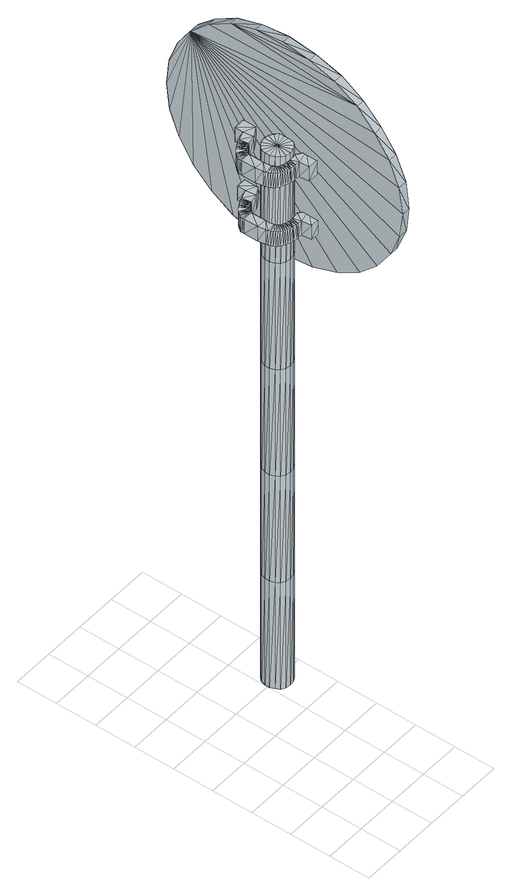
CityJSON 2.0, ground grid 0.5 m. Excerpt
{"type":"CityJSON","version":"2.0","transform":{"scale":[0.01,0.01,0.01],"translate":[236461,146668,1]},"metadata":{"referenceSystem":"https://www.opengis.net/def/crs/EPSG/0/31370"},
"CityObjects":{
"object1":{"type":"GenericCityObject","attributes":{"cluster":96,"mean_distance_to_centroid":0.136,"new_centroid_x":236461.72,"new_centroid_y":146669.41,"mean_distance_to_camera":8.02,"H1":0,"H2":0,"Z_final":110.28,"cluster2":-1,"proj_x":236459.44,"proj_y":146670.56,"id_line":33894,"bearing_l":26.9,"distance":2.55,"orientation":"right","G_obj":26.9},"geometry":[{"type":"MultiSurface","lod":"2","boundaries":[[[0,1,2]],[[2,1,3]],[[3,1,4]],[[4,1,5]],[[5,1,6]],[[1,7,6]],[[1,8,7]],[[1,9,8]],[[1,10,9]],[[1,11,10]],[[1,12,11]],[[1,13,12]],[[1,14,13]],[[15,14,1]],[[16,15,1]],[[17,16,1]],[[18,17,1]],[[0,18,1]],[[19,20,0]],[[19,0,2]],[[21,19,2]],[[21,2,3]],[[21,3,22]],[[22,3,4]],[[22,4,23]],[[23,4,5]],[[23,5,24]],[[24,5,6]],[[24,6,25]],[[25,6,7]],[[25,7,26]],[[26,7,8]],[[26,8,27]],[[8,9,27]],[[27,9,28]],[[9,10,28]],[[10,29,28]],[[10,11,29]],[[11,30,29]],[[11,12,30]],[[30,12,31]],[[31,12,13]],[[31,13,32]],[[32,13,14]],[[32,14,33]],[[33,14,15]],[[33,15,34]],[[34,15,16]],[[34,16,35]],[[35,16,17]],[[36,35,17]],[[18,36,17]],[[20,36,18]],[[20,18,0]],[[37,38,20]],[[37,20,19]],[[39,37,19]],[[21,39,19]],[[39,21,40]],[[40,21,22]],[[40,22,41]],[[41,22,23]],[[41,23,42]],[[42,23,24]],[[42,24,43]],[[43,24,25]],[[43,25,44]],[[44,25,26]],[[26,45,44]],[[26,27,45]],[[27,46,45]],[[27,28,46]],[[28,47,46]],[[28,29,47]],[[47,29,48]],[[29,30,48]],[[48,30,49]],[[49,30,31]],[[49,31,50]],[[50,31,32]],[[50,32,51]],[[51,32,33]],[[51,33,52]],[[52,33,34]],[[52,34,53]],[[53,34,35]],[[54,53,35]],[[54,35,36]],[[38,54,36]],[[38,36,20]],[[55,56,38]],[[55,38,37]],[[57,55,37]],[[57,37,39]],[[57,39,58]],[[58,39,40]],[[58,40,59]],[[59,40,41]],[[59,41,60]],[[60,41,42]],[[60,42,61]],[[61,42,43]],[[61,43,62]],[[62,43,44]],[[44,63,62]],[[44,45,63]],[[45,64,63]],[[45,46,64]],[[46,65,64]],[[46,47,65]],[[47,66,65]],[[47,48,66]],[[66,48,67]],[[67,48,49]],[[67,49,68]],[[68,49,50]],[[68,50,69]],[[69,50,51]],[[69,51,70]],[[70,51,52]],[[70,52,71]],[[71,52,53]],[[72,71,53]],[[72,53,54]],[[56,72,54]],[[56,54,38]],[[73,74,56]],[[73,56,55]],[[75,73,55]],[[75,55,57]],[[75,57,76]],[[76,57,58]],[[76,58,77]],[[77,58,59]],[[77,59,78]],[[78,59,60]],[[78,60,79]],[[79,60,61]],[[79,61,80]],[[80,61,62]],[[62,81,80]],[[62,63,81]],[[63,82,81]],[[63,64,82]],[[64,83,82]],[[64,65,83]],[[65,84,83]],[[65,66,84]],[[84,66,85]],[[85,66,67]],[[85,67,86]],[[86,67,68]],[[86,68,87]],[[87,68,69]],[[87,69,88]],[[88,69,70]],[[88,70,89]],[[89,70,71]],[[90,89,71]],[[90,71,72]],[[74,90,72]],[[74,72,56]],[[91,92,74]],[[91,74,73]],[[93,91,73]],[[93,73,75]],[[93,75,94]],[[94,75,76]],[[94,76,95]],[[95,76,77]],[[95,77,96]],[[96,77,78]],[[96,78,97]],[[97,78,79]],[[97,79,98]],[[98,79,80]],[[80,99,98]],[[80,81,99]],[[81,100,99]],[[81,82,100]],[[82,101,100]],[[82,83,101]],[[83,102,101]],[[83,84,102]],[[102,84,103]],[[103,84,85]],[[103,85,104]],[[104,85,86]],[[104,86,105]],[[105,86,87]],[[105,87,106]],[[106,87,88]],[[106,88,107]],[[107,88,89]],[[108,107,89]],[[108,89,90]],[[92,108,90]],[[92,90,74]],[[92,91,109]],[[91,93,109]],[[93,94,109]],[[94,95,109]],[[95,96,109]],[[109,96,97]],[[109,97,98]],[[109,98,99]],[[109,99,100]],[[109,100,101]],[[109,101,102]],[[109,102,103]],[[109,103,104]],[[105,109,104]],[[106,109,105]],[[107,109,106]],[[108,109,107]],[[92,109,108]],[[110,111,112]],[[113,112,114]],[[115,112,113]],[[116,112,115]],[[117,112,116]],[[118,112,117]],[[119,112,118]],[[120,112,119]],[[121,112,120]],[[122,112,121]],[[122,123,112]],[[123,110,112]],[[111,124,112]],[[124,125,112]],[[125,126,112]],[[126,127,112]],[[127,128,112]],[[128,129,112]],[[129,130,112]],[[130,131,112]],[[112,131,132]],[[131,133,132]],[[131,134,133]],[[133,134,135]],[[133,135,136]],[[135,137,136]],[[133,136,138]],[[136,139,138]],[[136,137,139]],[[137,140,139]],[[137,135,140]],[[135,141,140]],[[135,134,141]],[[134,142,141]],[[134,131,142]],[[131,143,142]],[[131,130,143]],[[143,130,144]],[[144,130,129]],[[144,129,145]],[[145,129,128]],[[145,128,146]],[[146,127,147]],[[147,127,126]],[[147,126,148]],[[148,126,125]],[[148,125,149]],[[149,125,124]],[[150,149,124]],[[150,124,111]],[[151,150,111]],[[151,111,110]],[[152,151,110]],[[152,110,123]],[[146,128,127]],[[153,123,122]],[[154,153,122]],[[154,122,121]],[[155,154,121]],[[155,121,120]],[[156,155,120]],[[156,120,119]],[[157,156,119]],[[157,119,118]],[[157,118,158]],[[158,118,117]],[[158,117,159]],[[153,152,123]],[[159,117,116]],[[159,116,160]],[[160,116,115]],[[160,115,161]],[[161,115,113]],[[161,113,162]],[[162,113,114]],[[162,114,163]],[[163,114,112]],[[163,112,164]],[[164,112,132]],[[132,165,164]],[[132,133,165]],[[133,138,165]],[[138,139,140]],[[161,162,163]],[[160,161,163]],[[159,160,163]],[[158,159,163]],[[157,158,163]],[[156,157,163]],[[155,156,163]],[[154,155,163]],[[153,154,163]],[[153,163,152]],[[152,163,151]],[[151,163,150]],[[150,163,149]],[[149,163,148]],[[148,163,147]],[[147,163,146]],[[146,163,145]],[[145,163,144]],[[144,163,143]],[[143,163,142]],[[163,164,142]],[[142,164,165]],[[142,165,141]],[[165,140,141]],[[165,138,140]],[[166,167,168]],[[168,167,169]],[[170,168,169]],[[170,169,171]],[[170,171,172]],[[172,171,173]],[[172,173,174]],[[174,173,175]],[[174,175,176]],[[176,175,177]],[[176,177,178]],[[178,177,179]],[[178,179,180]],[[180,179,181]],[[180,181,182]],[[182,181,183]],[[182,183,184]],[[184,183,185]],[[184,185,186]],[[186,185,187]],[[186,187,188]],[[188,187,189]],[[188,189,190]],[[190,189,191]],[[192,190,191]],[[192,191,193]],[[194,192,193]],[[194,193,195]],[[196,194,195]],[[196,195,197]],[[198,196,197]],[[198,197,199]],[[200,198,199]],[[200,199,201]],[[202,200,201]],[[202,201,203]],[[204,202,203]],[[204,203,205]],[[206,204,205]],[[206,205,207]],[[208,206,207]],[[208,207,209]],[[210,208,209]],[[210,209,211]],[[212,210,211]],[[212,211,213]],[[214,212,213]],[[214,213,215]],[[216,214,215]],[[216,215,217]],[[216,217,218]],[[218,217,219]],[[218,219,220]],[[220,219,221]],[[220,221,222]],[[222,221,223]],[[222,223,224]],[[224,223,225]],[[224,225,226]],[[226,225,227]],[[226,227,228]],[[228,227,229]],[[228,229,230]],[[230,229,231]],[[230,231,232]],[[232,231,233]],[[232,233,234]],[[234,233,235]],[[234,235,236]],[[236,235,237]],[[238,236,237]],[[238,237,239]],[[238,239,240]],[[240,239,241]],[[241,242,240]],[[241,243,242]],[[242,243,244]],[[244,243,245]],[[244,245,246]],[[246,245,247]],[[246,247,248]],[[248,247,249]],[[248,249,250]],[[250,249,251]],[[250,251,252]],[[252,251,253]],[[252,253,254]],[[254,253,255]],[[254,255,256]],[[256,255,257]],[[256,257,258]],[[258,257,259]],[[258,259,260]],[[260,259,261]],[[260,261,262]],[[262,261,263]],[[262,263,264]],[[264,263,265]],[[264,265,266]],[[266,265,267]],[[267,268,266]],[[267,269,268]],[[269,270,268]],[[269,271,270]],[[271,272,270]],[[271,273,272]],[[273,274,272]],[[273,275,274]],[[275,276,274]],[[275,277,276]],[[277,278,276]],[[277,279,278]],[[279,280,278]],[[279,281,280]],[[281,282,280]],[[281,283,282]],[[283,284,282]],[[283,285,284]],[[285,286,284]],[[285,287,286]],[[287,288,286]],[[287,289,288]],[[288,289,290]],[[290,289,291]],[[290,291,292]],[[292,291,293]],[[292,293,294]],[[294,293,295]],[[294,295,296]],[[296,295,297]],[[296,297,298]],[[298,297,299]],[[298,299,300]],[[300,299,301]],[[300,301,302]],[[302,301,303]],[[302,303,304]],[[304,303,305]],[[304,305,306]],[[306,305,307]],[[306,307,308]],[[308,307,309]],[[308,309,310]],[[310,309,311]],[[311,166,310]],[[311,167,166]],[[169,167,311]],[[169,311,171]],[[171,311,309]],[[173,171,309]],[[173,309,307]],[[175,173,307]],[[175,307,305]],[[177,175,305]],[[177,305,303]],[[179,177,303]],[[179,303,301]],[[181,179,301]],[[181,301,299]],[[183,181,299]],[[183,299,297]],[[183,297,295]],[[185,183,295]],[[185,295,293]],[[187,185,293]],[[187,293,291]],[[189,187,291]],[[189,291,289]],[[189,289,287]],[[189,287,285]],[[191,189,285]],[[191,285,283]],[[193,191,283]],[[195,193,283]],[[195,283,281]],[[197,195,281]],[[199,197,281]],[[201,199,281]],[[201,281,279]],[[203,201,279]],[[205,203,279]],[[205,279,277]],[[205,277,207]],[[207,277,209]],[[209,277,275]],[[209,275,211]],[[211,275,273]],[[211,273,213]],[[213,273,271]],[[213,271,215]],[[215,271,269]],[[215,269,217]],[[217,269,219]],[[219,269,267]],[[219,267,221]],[[221,267,265]],[[221,265,223]],[[223,265,263]],[[223,263,225]],[[225,263,261]],[[225,261,227]],[[227,261,259]],[[227,259,229]],[[229,259,257]],[[229,257,255]],[[229,255,231]],[[231,255,253]],[[231,253,233]],[[233,253,251]],[[233,251,235]],[[251,249,235]],[[235,249,247]],[[235,247,237]],[[247,245,237]],[[237,245,243]],[[237,243,239]],[[239,243,241]],[[238,240,242]],[[168,310,166]],[[170,310,168]],[[170,308,310]],[[172,308,170]],[[172,306,308]],[[174,306,172]],[[174,304,306]],[[176,304,174]],[[176,302,304]],[[178,302,176]],[[178,300,302]],[[180,300,178]],[[180,298,300]],[[182,298,180]],[[182,296,298]],[[182,294,296]],[[184,294,182]],[[184,292,294]],[[186,292,184]],[[186,290,292]],[[188,290,186]],[[188,288,290]],[[188,286,288]],[[188,284,286]],[[190,284,188]],[[190,282,284]],[[192,282,190]],[[194,282,192]],[[194,280,282]],[[196,280,194]],[[198,280,196]],[[200,280,198]],[[200,278,280]],[[202,278,200]],[[204,278,202]],[[204,276,278]],[[204,206,276]],[[206,208,276]],[[208,274,276]],[[208,210,274]],[[210,272,274]],[[210,212,272]],[[212,270,272]],[[212,214,270]],[[214,268,270]],[[214,216,268]],[[216,218,268]],[[218,266,268]],[[218,220,266]],[[220,264,266]],[[220,222,264]],[[222,262,264]],[[222,224,262]],[[224,260,262]],[[224,226,260]],[[226,258,260]],[[226,228,258]],[[228,256,258]],[[228,254,256]],[[228,230,254]],[[230,252,254]],[[230,232,252]],[[232,250,252]],[[232,234,250]],[[250,234,248]],[[234,246,248]],[[234,236,246]],[[246,236,244]],[[236,242,244]],[[236,238,242]],[[312,313,314]],[[314,313,315]],[[316,314,315]],[[316,315,317]],[[316,317,318]],[[318,317,319]],[[318,319,320]],[[320,319,321]],[[320,321,322]],[[322,321,323]],[[322,323,324]],[[324,323,325]],[[324,325,326]],[[326,325,327]],[[326,327,328]],[[328,327,329]],[[328,329,330]],[[330,329,331]],[[330,331,332]],[[332,331,333]],[[332,333,334]],[[334,333,335]],[[334,335,336]],[[336,335,337]],[[338,336,337]],[[338,337,339]],[[340,338,339]],[[340,339,341]],[[342,340,341]],[[342,341,343]],[[344,342,343]],[[344,343,345]],[[346,344,345]],[[346,345,347]],[[348,346,347]],[[348,347,349]],[[350,348,349]],[[350,349,351]],[[352,350,351]],[[352,351,353]],[[354,352,353]],[[354,353,355]],[[356,354,355]],[[356,355,357]],[[358,356,357]],[[358,357,359]],[[360,358,359]],[[360,359,361]],[[362,360,361]],[[362,361,363]],[[362,363,364]],[[364,363,365]],[[364,365,366]],[[366,365,367]],[[366,367,368]],[[368,367,369]],[[368,369,370]],[[370,369,371]],[[370,371,372]],[[372,371,373]],[[372,373,374]],[[374,373,375]],[[374,375,376]],[[376,375,377]],[[376,377,378]],[[378,377,379]],[[378,379,380]],[[380,379,381]],[[380,381,382]],[[382,381,383]],[[384,382,383]],[[384,383,385]],[[384,385,386]],[[386,385,387]],[[387,388,386]],[[387,389,388]],[[388,389,390]],[[390,389,391]],[[390,391,392]],[[392,391,393]],[[392,393,394]],[[394,393,395]],[[394,395,396]],[[396,395,397]],[[396,397,398]],[[398,397,399]],[[398,399,400]],[[400,399,401]],[[400,401,402]],[[402,401,403]],[[402,403,404]],[[404,403,405]],[[404,405,406]],[[406,405,407]],[[406,407,408]],[[408,407,409]],[[408,409,410]],[[410,409,411]],[[410,411,412]],[[412,411,413]],[[413,414,412]],[[413,415,414]],[[415,416,414]],[[415,417,416]],[[417,418,416]],[[417,419,418]],[[419,420,418]],[[419,421,420]],[[421,422,420]],[[421,423,422]],[[423,424,422]],[[423,425,424]],[[425,426,424]],[[425,427,426]],[[427,428,426]],[[427,429,428]],[[429,430,428]],[[429,431,430]],[[431,432,430]],[[431,433,432]],[[433,434,432]],[[433,435,434]],[[434,435,436]],[[436,435,437]],[[436,437,438]],[[438,437,439]],[[438,439,440]],[[440,439,441]],[[440,441,442]],[[442,441,443]],[[442,443,444]],[[444,443,445]],[[444,445,446]],[[446,445,447]],[[446,447,448]],[[448,447,449]],[[448,449,450]],[[450,449,451]],[[450,451,452]],[[452,451,453]],[[452,453,454]],[[454,453,455]],[[454,455,456]],[[456,455,457]],[[457,312,456]],[[457,313,312]],[[315,313,457]],[[315,457,317]],[[317,457,455]],[[319,317,455]],[[319,455,453]],[[321,319,453]],[[321,453,451]],[[323,321,451]],[[323,451,449]],[[325,323,449]],[[325,449,447]],[[327,325,447]],[[327,447,445]],[[329,327,445]],[[329,445,443]],[[329,443,441]],[[331,329,441]],[[331,441,439]],[[333,331,439]],[[333,439,437]],[[335,333,437]],[[335,437,435]],[[335,435,433]],[[335,433,431]],[[337,335,431]],[[337,431,429]],[[339,337,429]],[[341,339,429]],[[341,429,427]],[[343,341,427]],[[345,343,427]],[[347,345,427]],[[347,427,425]],[[349,347,425]],[[351,349,425]],[[351,425,423]],[[351,423,353]],[[353,423,355]],[[355,423,421]],[[355,421,357]],[[357,421,419]],[[357,419,359]],[[359,419,417]],[[359,417,361]],[[361,417,415]],[[361,415,363]],[[363,415,365]],[[365,415,413]],[[365,413,367]],[[367,413,411]],[[367,411,369]],[[369,411,409]],[[369,409,371]],[[371,409,407]],[[371,407,373]],[[373,407,405]],[[373,405,375]],[[375,405,403]],[[375,403,401]],[[375,401,377]],[[377,401,399]],[[377,399,379]],[[379,399,397]],[[379,397,381]],[[397,395,381]],[[381,395,393]],[[381,393,383]],[[393,391,383]],[[383,391,389]],[[383,389,385]],[[385,389,387]],[[384,386,388]],[[314,456,312]],[[316,456,314]],[[316,454,456]],[[318,454,316]],[[318,452,454]],[[320,452,318]],[[320,450,452]],[[322,450,320]],[[322,448,450]],[[324,448,322]],[[324,446,448]],[[326,446,324]],[[326,444,446]],[[328,444,326]],[[328,442,444]],[[328,440,442]],[[330,440,328]],[[330,438,440]],[[332,438,330]],[[332,436,438]],[[334,436,332]],[[334,434,436]],[[334,432,434]],[[334,430,432]],[[336,430,334]],[[336,428,430]],[[338,428,336]],[[340,428,338]],[[340,426,428]],[[342,426,340]],[[344,426,342]],[[346,426,344]],[[346,424,426]],[[348,424,346]],[[350,424,348]],[[350,422,424]],[[350,352,422]],[[352,354,422]],[[354,420,422]],[[354,356,420]],[[356,418,420]],[[356,358,418]],[[358,416,418]],[[358,360,416]],[[360,414,416]],[[360,362,414]],[[362,364,414]],[[364,412,414]],[[364,366,412]],[[366,410,412]],[[366,368,410]],[[368,408,410]],[[368,370,408]],[[370,406,408]],[[370,372,406]],[[372,404,406]],[[372,374,404]],[[374,402,404]],[[374,400,402]],[[374,376,400]],[[376,398,400]],[[376,378,398]],[[378,396,398]],[[378,380,396]],[[396,380,394]],[[380,392,394]],[[380,382,392]],[[392,382,390]],[[382,388,390]],[[382,384,388]]]}]}
},
"vertices":[
[117,218,1],[117,201,1],[111,217,1],[106,214,1],[103,210,1],[101,204,1],[101,198,1],[103,193,1],[106,188,1],[111,185,1],[117,184,1],[123,185,1],[128,188,1],[132,193,1],[134,198,1],[134,204,1],[132,210,1],[128,214,1],[123,217,1],[111,217,150],[117,218,150],[106,214,150],[103,210,150],[101,204,150],[101,198,150],[103,193,150],[106,188,150],[111,185,150],[117,184,150],[123,185,150],[128,188,150],[132,193,150],[134,198,150],[134,204,150],[132,210,150],[128,214,150],[123,217,150],[111,217,299],[117,218,299],[106,214,299],[103,210,299],[101,204,299],[101,198,299],[103,193,299],[106,188,299],[111,185,299],[117,184,299],[123,185,299],[128,188,299],[132,193,299],[134,198,299],[134,204,299],[132,210,299],[128,214,299],[123,217,299],[111,217,448],[117,218,448],[106,214,448],[103,210,448],[101,204,448],[101,198,448],[103,193,448],[106,188,448],[111,185,448],[117,184,448],[123,185,448],[128,188,448],[132,193,448],[134,198,448],[134,204,448],[132,210,448],[128,214,448],[123,217,448],[111,217,597],[117,218,597],[106,214,597],[103,210,597],[101,204,597],[101,198,597],[103,193,597],[106,188,597],[111,185,597],[117,184,597],[123,185,597],[128,188,597],[132,193,597],[134,198,597],[134,204,597],[132,210,597],[128,214,597],[123,217,597],[111,217,746],[117,218,746],[106,214,746],[103,210,746],[101,204,746],[101,198,746],[103,193,746],[106,188,746],[111,185,746],[117,184,746],[123,185,746],[128,188,746],[132,193,746],[134,198,746],[134,204,746],[132,210,746],[128,214,746],[123,217,746],[117,201,746],[135,138,593],[135,110,610],[130,322,822],[131,351,763],[131,340,794],[132,355,728],[132,351,694],[133,340,662],[133,322,634],[134,299,610],[134,271,593],[135,239,581],[135,204,577],[135,170,581],[134,87,634],[134,69,662],[133,57,694],[133,53,728],[132,57,763],[132,69,794],[131,87,822],[131,110,846],[130,299,846],[130,271,864],[130,138,864],[130,170,875],[130,239,875],[130,204,879],[140,239,875],[140,204,879],[140,170,875],[141,138,864],[141,110,846],[141,87,823],[142,69,795],[143,57,763],[143,53,728],[144,57,694],[144,69,662],[145,87,634],[145,110,611],[145,138,593],[145,170,581],[145,204,577],[145,239,581],[145,271,593],[144,299,611],[144,322,634],[143,340,662],[143,351,694],[142,355,728],[142,351,763],[141,340,795],[141,322,823],[140,299,846],[140,271,864],[139,256,652],[139,256,632],[122,256,652],[122,256,632],[122,246,652],[122,246,632],[111,242,652],[111,242,632],[109,242,652],[109,242,632],[108,241,652],[108,241,632],[106,240,652],[106,240,632],[104,239,652],[104,239,632],[102,238,652],[102,238,632],[101,237,652],[101,237,632],[99,236,652],[99,236,632],[94,232,652],[94,232,632],[93,231,652],[93,231,632],[92,230,652],[92,230,632],[91,228,652],[91,228,632],[90,227,652],[90,227,632],[89,225,652],[89,225,632],[89,223,652],[89,223,632],[89,221,652],[89,221,632],[89,204,652],[89,204,632],[91,195,652],[91,195,632],[91,192,652],[91,192,632],[92,190,652],[92,190,632],[93,187,652],[93,187,632],[94,185,652],[94,185,632],[96,183,652],[96,183,632],[98,182,652],[98,182,632],[100,180,652],[100,180,632],[102,179,652],[102,179,632],[105,178,652],[105,178,632],[107,177,652],[107,177,632],[110,176,652],[110,176,632],[112,176,652],[112,176,632],[115,175,652],[115,175,632],[118,175,652],[118,175,632],[123,175,652],[123,175,632],[124,163,652],[124,163,632],[139,162,652],[139,162,632],[139,178,652],[139,178,632],[129,185,652],[129,185,632],[120,184,652],[120,184,632],[119,184,652],[119,184,632],[117,184,652],[117,184,632],[115,184,652],[115,184,632],[114,184,652],[114,184,632],[112,185,652],[112,185,632],[110,185,652],[110,185,632],[109,186,652],[109,186,632],[107,186,652],[107,186,632],[106,187,652],[106,187,632],[105,188,652],[105,188,632],[104,189,652],[104,189,632],[103,190,652],[103,190,632],[103,192,652],[103,192,632],[102,193,652],[102,193,632],[101,203,652],[101,203,632],[101,221,652],[101,221,632],[102,223,652],[102,223,632],[102,224,652],[102,224,632],[102,225,652],[102,225,632],[103,226,652],[103,226,632],[103,227,652],[103,227,632],[104,227,652],[104,227,632],[105,228,652],[105,228,632],[106,228,652],[106,228,632],[108,229,652],[108,229,632],[109,229,652],[109,229,632],[110,230,652],[110,230,632],[111,230,652],[111,230,632],[112,231,652],[112,231,632],[113,231,652],[113,231,632],[124,233,652],[124,233,632],[136,240,652],[136,240,632],[135,256,737],[135,256,717],[118,256,737],[118,256,717],[118,246,737],[118,246,717],[107,242,737],[107,242,717],[105,242,737],[105,242,717],[103,241,737],[103,241,717],[102,240,737],[102,240,717],[100,239,737],[100,239,717],[98,238,737],[98,238,717],[97,237,737],[97,237,717],[95,236,737],[95,236,717],[90,232,737],[90,232,717],[89,231,737],[89,231,717],[88,230,737],[88,230,717],[87,228,737],[87,228,717],[86,227,737],[86,227,717],[85,225,737],[85,225,717],[85,223,737],[85,223,717],[85,221,737],[85,221,717],[85,204,737],[85,204,717],[87,195,737],[87,195,717],[87,192,737],[87,192,717],[88,190,737],[88,190,717],[89,187,737],[89,187,717],[90,185,737],[90,185,717],[92,183,737],[92,183,717],[94,182,737],[94,182,717],[96,180,737],[96,180,717],[98,179,737],[98,179,717],[101,178,737],[101,178,717],[103,177,737],[103,177,717],[106,176,737],[106,176,717],[108,176,737],[108,176,717],[111,175,737],[111,175,717],[114,175,737],[114,175,717],[119,175,737],[119,175,717],[120,163,737],[120,163,717],[135,162,737],[135,162,717],[135,178,737],[135,178,717],[125,185,737],[125,185,717],[116,184,737],[116,184,717],[115,184,737],[115,184,717],[113,184,737],[113,184,717],[111,184,737],[111,184,717],[110,184,737],[110,184,717],[108,185,737],[108,185,717],[106,185,737],[106,185,717],[105,186,737],[105,186,717],[103,186,737],[103,186,717],[102,187,737],[102,187,717],[101,188,737],[101,188,717],[100,189,737],[100,189,717],[99,190,737],[99,190,717],[99,192,737],[99,192,717],[98,193,737],[98,193,717],[97,203,737],[97,203,717],[97,221,737],[97,221,717],[97,223,737],[97,223,717],[98,224,737],[98,224,717],[98,225,737],[98,225,717],[99,226,737],[99,226,717],[99,227,737],[99,227,717],[100,227,737],[100,227,717],[101,228,737],[101,228,717],[102,228,737],[102,228,717],[104,229,737],[104,229,717],[105,229,737],[105,229,717],[106,230,737],[106,230,717],[107,230,737],[107,230,717],[108,231,737],[108,231,717],[109,231,737],[109,231,717],[120,233,737],[120,233,717],[132,240,737],[132,240,717]
]}
